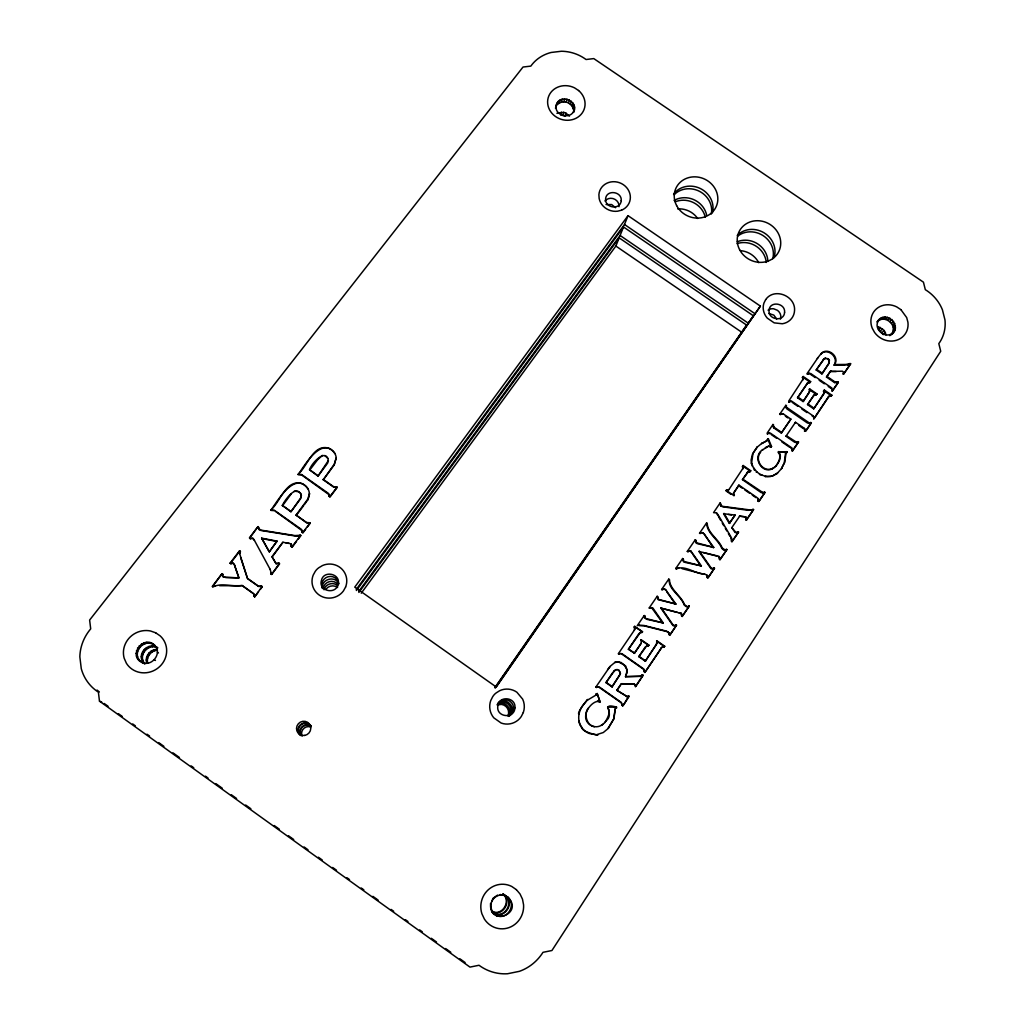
<?xml version="1.0" encoding="UTF-8"?>
<svg xmlns="http://www.w3.org/2000/svg" width="1025" height="1025" viewBox="0 0 1025 1025"><rect width="100%" height="100%" fill="white"/><g stroke="black" fill="none" stroke-linecap="round" stroke-linejoin="round"><path stroke-width="1.5" d="M821.909 373.92L828.61 363.696L829.366 360.121L828.085 358.763L825.24 358.148L823.921 359.083L816.182 369.999L821.909 373.92L829.174 363.106L829.366 360.121M615.256 708.723L613.949 718.82L608.184 728.339L613.642 718.948L615.256 708.723L616.55 707.109C599.574 702.535 615.269 712.849 606.403 720.562C602.098 726.392 596.345 728.749 590.144 724.944C578.369 716.629 592.578 699.358 599.266 701.638M594.398 726.725C586.659 725.738 583.558 713.541 588.286 708.16M891.404 334.163C898.682 325.642 884.293 313.56 877.028 321.978C885.69 307.782 904.921 328.051 889.713 335.649M604.865 722.561C606.416 719.87 611.822 711.645 607.658 707.98M612.028 686.878L619.638 675.283L620.202 672.772L618.933 670.235L620.497 673.502L612.028 686.878L605.98 682.637L612.438 673.015L615.884 669.62L614.116 670.901M834.081 365.131C839.296 357.11 827.175 347.219 820.666 354.125C826.803 346.181 840.116 356.136 834.658 364.541L834.081 365.131L843.69 365.233L850.647 363.798L843.485 374.24L842.858 373.805L843.575 372.139L842.422 371.191L830.263 371.422L826.483 377.059L834.555 382.581L838.348 382.261L832.21 391.178L831.377 387.681L810.66 373.497L806.906 373.843L817.835 357.866M707.212 523.467L706.789 523.852C707.096 533.436 718.538 539.739 721.767 548.349L723.868 550.194L724.995 549.887L722.215 547.991C718.986 539.368 707.532 533.051 707.212 523.467L706.558 523.006L699.55 533.179L703.201 532.91L713.772 547.414L697.935 543.839L696.167 543.173L695.283 539.752L695.527 540.572M713.772 547.414L696.577 542.802L695.937 540.213M719.307 559.291L718.576 556.652L719.845 557.408L719.947 559.727L726.93 549.541L724.534 550.246M291.574 544.877L291.331 546.761L290.895 543.814L282.913 542.238L271.984 556.678L276.045 563.532L278.672 562.994L279.569 563.878L271.599 574.448L270.1 569.234M669.402 579.599C667.659 588.927 681.663 596.294 684.072 604.852C686.776 607.722 688.006 606.851 684.469 604.571C681.241 595.794 669.645 589.337 669.402 579.599L668.748 579.138L661.625 589.465L665.276 589.26L675.898 604.02L658.127 599.676L657.204 596.268L657.499 597.024M675.898 604.02L658.498 599.382L657.858 596.729M574.436 107.253L573.526 112.404C579.727 101.001 559.33 92.801 556.178 105.306C553.859 115.992 571.924 120.297 574.295 109.47M681.51 616.025L681.317 613.847L682.15 616.461L689.248 606.134L686.865 606.774M503.442 894.274C512.551 901.654 501.814 917.926 491.757 911.263C502.019 916.76 511.629 901.129 502.916 893.928M494.434 913.672L493.935 913.224C504.415 918.823 514.217 902.858 505.325 895.517C516.446 903.409 502.455 921.795 492.192 912.122M496.728 915.722L496.202 915.261C506.914 920.988 516.908 904.665 507.823 897.17C524.646 913.813 488.412 927.33 490.616 903.345L491.423 909.431L494.447 914.146L493.935 913.685M695.283 539.752L687.288 551.386L690.927 551.053L701.382 565.915L685.405 562.469L683.419 561.751L682.637 558.51L682.893 559.317M701.382 565.915L683.816 561.405L683.291 558.971M706.853 574.807L707.109 577.6L707.647 575.858L704.854 574.013C695.783 574.512 685.033 564.493 676.372 569.003L675.718 568.542L682.637 558.51M790.659 400.903L788.814 402.082L790.659 400.903L791.928 401.339L812.748 415.625L814.158 418.584L828.956 396.368M794.952 422.787L795.49 422.274L804.279 428.322L805.688 431.294L811.352 422.787L807.546 423.069L786.752 408.783L785.88 405.285L785.996 406.259M785.88 407.745L786.521 405.733M804.51 431.358L804.856 428.822M626.723 672.605L626.711 669.197L624.289 665.071L618.703 662.035L614.795 662.457L617.037 661.753L621.06 662.47L625.75 666.147L627.197 670.606L625.506 676.743L627.057 672.4M657.204 596.268L649.081 608.081L652.72 607.812L663.239 622.944L647.108 619.395L644.469 617.703C645.776 616.294 643.341 614.731 644.584 616.204M663.239 622.944L645.455 618.408L644.93 615.923M795.49 422.274L785.944 436.253L794.734 442.287L798.539 442.031L792.299 451.09L791.415 447.618L770.48 433.203L769.198 432.768L767.366 433.934L769.198 432.768M785.88 405.285L779.666 414.279L783.408 413.985L790.864 419.097L781.319 433.062L773.862 427.938L772.965 424.452L773.106 425.401M772.978 426.887L773.606 424.888M786.034 453.037L784.778 462.352L781.447 468.579L784.253 462.813L785.509 453.511L786.918 451.705L778.295 451.961L786.918 451.705M669.03 634.77L668.351 632.246L666.327 631.438L643.674 625.75L638.947 625.417L644.02 625.481L666.711 631.195L669.53 633.053L669.658 635.205L676.526 625.224L672.874 625.455L660.882 608.12L681.715 613.578M750.364 471.346L747.814 471.859L742.446 479.662L761.178 492.602L764.996 492.397L759.166 501.161L758.026 501.135L757.744 498.112L738.948 485.12L733.259 493.512L733.951 495.511L733.721 493.089L738.948 485.12M758.026 501.135L758.333 498.637M240.619 557.6L247.422 578.356L258.492 586.197L261.542 586.236L258.672 586.518L247.614 578.689L239.671 553.705L240.273 551.335L239.517 550.797L230.061 563.161L231.035 564.045L232.419 563.263L230.061 563.161M239.517 550.797L240.478 551.706L239.671 553.705M644.879 672.426L661.625 647.595L644.879 672.426L643.815 669.005L622.047 653.745L618.293 653.783L634.629 629.773L634.718 626.339L642.547 631.81L640.177 632.476L641.778 632.694M644.212 671.952L643.469 669.21L620.714 653.297M598.216 686.699L621.124 702.702L622.201 705.328L621.457 702.548L599.561 687.16L595.807 687.147L609.99 666.545L607.582 669.671M752.952 453.703L751.453 463.953L751.094 460.084L752.465 454.178L757.219 447.015L753.208 452.845M155.928 647.095L157.004 647.877L154.211 645.033C163.116 652.925 151.572 667.762 141.514 662.099L145.23 663.726L142.731 661.778C137.248 653.271 148.151 642.278 156.838 647.082M143.846 662.496C138.375 654.014 149.227 643.085 157.876 647.851M146.626 662.573C144.807 656.346 149.996 649.709 156.364 649.453L157.389 650.209C151.059 650.465 145.896 657.063 147.703 663.265L146.857 663.213M142.667 662.829C126.703 656.179 144.051 633.347 155.3 645.84M139.297 660.561L140.451 661.304C131.597 653.438 143.09 638.69 153.084 644.315L151.995 643.508M578.933 714.284C575.614 712.183 597.011 688.595 582.751 705.52C578.087 711.863 576.947 721.126 581.995 727.596C581.752 733.708 612.168 737.411 589.273 733.516C584.122 731.389 579.138 726.123 578.933 720.678M616.871 690.286L627.069 696.564L616.871 690.286L621.15 683.88L633.988 683.816L635.692 686.545L643.162 675.334L642.137 675.065L643.162 675.334M767.507 440.263L761.588 443.607L767.007 440.763L768.417 438.956L771.556 446.477L770.364 447.195L771.556 446.477M323.259 479.79L334.214 464.325L336.174 458.06L334.291 464.799L323.259 479.79L333.74 487.157L337.251 487.4L329.96 497.074M308.807 496.497C311.959 485.683 304.399 509.079 308.909 496.933M329.384 494.55L329.217 496.548L328.551 493.473L301.581 474.511L298.032 474.242C307.269 466.99 313.099 443.21 328.987 448.258C333.637 450.321 336.277 454.575 336.238 458.547M302.272 530.463L302.132 532.449L301.44 529.387L274.29 510.245L270.715 509.976C280.094 502.647 285.975 478.547 302.055 483.582C306.693 485.632 309.383 489.912 309.383 493.947M298.224 539.15L300.863 535.652L300.107 535.127L298.173 536.139L295.008 535.96L261.17 530.527L259.287 529.874L258.005 526.607L249.434 537.817L250.369 538.74L252.957 538.497L254.418 540.38M596.396 693.746L595.897 695.117L597.191 693.502L600.035 701.843L597.191 693.502M720.267 503.839L720.062 502.98L721.023 506.145L723.266 506.888L748.122 510.309L753.567 509.566L746.303 520.149L745.688 516.882L739.499 516.152L745.688 516.882M745.649 519.701L746.149 517.33M778.808 451.487L778.885 452.23C782.793 456.458 778.218 464.415 774.259 467.528L774.772 467.067C763.548 477.137 750.633 457.137 762.895 449.488L762.408 449.975L768.596 446.118L770.877 446.708M772.543 468.617L773.055 468.156C763.497 473.46 753.734 460.058 760.665 452.076L760.178 452.55M253.905 596.358L253.752 593.795L254.674 596.896L258.479 591.835M739.96 515.754L731.812 527.644L735.066 532.488L738.551 532.103L731.927 541.725L730.684 537.574M731.286 541.264L732.055 539.252L731.145 537.202L718.064 514.717L716.513 512.884L713.541 512.654L720.062 502.98M776.335 465.632L775.822 466.093C778.283 462.852 782.024 456.035 778.372 452.704L778.885 452.23M555.473 108.266L556.947 103.243M556.242 106.203L558.266 101.449M557.562 104.422L559.355 103.051L560.073 100.066M559.355 103.051L561.508 102.167L562.225 99.194M561.328 112.084L560.611 114.954L565.198 116.004L565.915 113.134L563.686 112.327L556.895 113.275M561.508 102.167L563.852 101.847L564.583 98.861M338.019 584.417C335.918 595.115 318.058 590.977 321.44 580.393C323.567 569.733 341.363 573.859 338.019 584.417A8.405 8.213 -20.2 0 0 323.144 588.414M324.041 589.772C325.258 583.866 333.65 581.457 337.789 585.877M562.956 115.197L563.686 112.327M563.852 101.847L566.236 102.103L566.992 99.117M573.667 110.2L572.104 105.972L568.516 102.91L569.272 99.938M570.515 104.23L571.271 101.27M572.104 105.972L572.873 103.013M573.18 108.009L573.949 105.05M222.374 575.755L222.784 574.218L222.604 576.088M797.527 397.751L807.751 382.786L797.527 397.751L803.1 401.569L809.109 392.626L809.66 388.911L816.976 393.933L813.517 395.65L807.521 404.606L813.709 408.86L824.356 393.216L824.356 390.051L831.852 395.189L830.878 396.329L831.852 395.189M803.1 401.569L810.019 390.845M813.709 408.86L824.715 391.986M802.626 380.211L803.536 378.404L803.164 376.495L810.647 381.62L809.724 382.761L808.212 382.543L810.262 382.197L809.724 382.761M803.536 378.404L788.699 401.108L789.327 401.544M742.651 469.207L743.163 465.504L750.761 470.744L749.89 471.795L748.365 471.59M743.522 467.464L728.903 489.617L726.328 490.232L728.903 489.617M640.523 632.233L628.363 649.337L634.526 653.194L641.189 643.264L641.278 639.805L648.94 645.161L646.557 645.827L648.505 645.801M646.916 645.596L638.818 656.653L645.289 661.189L656.448 644.469L656.897 640.779L664.738 646.262L662.342 646.942L664.303 646.929M645.289 661.189L657.243 642.893M634.296 630.029L635.064 628.415M491.103 903.755C492.205 897.131 500.046 892.762 506.119 895.978L500.251 894.53L500.789 894.902M270.843 573.91L271.202 572.898M318.019 476.113L328.32 460.609L327.628 463.133L318.019 476.113L309.524 469.745C311.805 462.57 326.578 447.361 328.41 461.083M290.921 511.77L300.543 498.176L301.312 494.972L300.671 498.611L290.921 511.77L282.323 505.389C284.873 500.213 296.43 483.083 301.44 495.408M361.248 593.206L615.871 246.064L619.151 237.864L746.559 325.066L494.87 687.583M358.75 591.438L620.112 235.481L623.507 226.973L753.337 315.764L495.113 687.737M356.226 589.503L624.507 224.501L628.03 215.673L760.383 306.116L496.279 687.019L354.752 587.146L628.03 215.673M508.374 716.36C513.653 709.543 504.39 699.447 497.292 704.508M879.104 319.89C871.762 328.448 886.253 340.62 893.531 332.126M497.561 895.107L493.038 898.272L492 901.039M622.547 705.956C624.34 704.931 629.324 694.015 628.863 696.462M635.346 686.724L642.803 675.526M682.15 616.461L689.248 606.134M707.737 578.049L714.502 568.209L710.85 568.503L698.922 551.463L719.025 556.306M719.947 559.727L726.93 549.541M731.927 541.725L738.551 532.103M746.303 520.149L753.567 509.566M758.667 501.571L764.996 492.397M792.299 451.09L798.539 442.031M805.957 430.59L811.352 422.787M813.594 419.11L828.379 396.906L829.968 395.573L831.454 395.791M832.21 391.178L838.348 382.261M843.485 374.24L850.647 363.798M629.196 696.295L622.867 705.802L622.201 705.328M676.526 625.224L670.043 634.962L669.402 634.513M714.502 568.209L708.173 577.716L707.532 577.28M663.918 647.159L664.738 646.262M729.326 523.416L735.13 515.037L723.586 513.743L729.326 523.416L735.13 515.037M648.159 646.032L648.94 645.161M816.028 395.048L816.976 393.933M641.278 639.805L640.856 640.446M781.319 433.062L790.864 419.097M634.193 653.425L641.189 643.264M638.818 656.653L645.455 646.737M807.521 404.606L814.555 394.561L816.592 394.497M617.191 690.107L621.47 683.701L632.335 683.906M826.483 377.059L830.827 370.845M644.277 615.461L637.255 625.647L639.293 625.16M772.965 424.452L767.225 432.986L767.853 433.421M605.98 682.637L614.423 670.696M628.363 649.337L639.087 633.386M742.446 479.662L748.839 471.128M816.182 369.999L823.921 359.083M734.413 495.088L734.015 495.69L726.366 490.398L726.776 489.809M307.282 499.841L296.058 515.075L306.731 522.917L310.28 523.16L307.5 526.837M304.694 504.274L306.718 501.276M634.731 628.671L633.962 627.223L634.718 626.339M495.447 687.788L760.383 306.116M817.284 358.455L821.23 353.523M356.367 590.515L623.507 226.973M358.891 592.424L619.151 237.864M254.674 596.896L262.131 586.454L261.362 585.916M271.599 574.448L279.428 563.519L278.672 562.994M258.531 528.541L260.991 530.13L294.892 535.575L300.735 535.268L291.946 546.914L291.19 546.389M323.17 479.328L333.663 486.708L337.187 486.952L329.883 496.638L329.127 496.113M260.388 589.311L262.298 586.774M292.087 547.286L296.468 541.469M302.875 532.974L305.655 529.297M278.813 563.34L276.199 563.878L272.137 557.036L282.913 542.238M296.187 515.485L303.746 505.517M269.293 551.86L277.006 541.11L261.644 538.163L269.293 551.86L277.006 541.11M223.014 574.551L222.028 573.68L212.29 586.415L213.046 586.953C221.579 582.341 232.867 587.261 242.092 585.39L253.931 594.103M212.534 586.736L222.028 573.68M230.279 563.507L239.722 551.168M258.005 526.607L249.626 538.202L250.369 538.74M274.457 510.668L270.869 510.399C277.673 500.648 294.867 470.513 308.077 488.925M329.461 494.985L301.696 474.985L298.147 474.716C304.912 464.761 321.863 435.561 334.97 453.55M282.464 505.825L291.356 493.717M309.627 470.219L317.43 459.969L322.401 455.356M781.973 468.13L777.078 473.499L771.928 476.279L777.591 473.05L777.078 473.499M609.683 666.75L615.102 662.24M661.253 647.838L662.727 646.711M509.361 715.95C518.394 708.864 505.363 694.796 497.83 703.598M803.164 376.495L802.242 377.636L802.78 377.072L810.096 382.184L810.647 381.62M809.404 373.074L807.533 374.279M823.357 359.673L825.24 358.148M828.085 358.763L827.508 359.352L828.853 359.403M779.666 414.279L780.807 414.19M780.294 414.715L782.152 413.536M783.408 413.985L781.639 414.062M809.66 388.911L809.109 389.474L816.413 394.484M878.733 320.505L880.808 318.416M880.808 319.544L882.897 317.455M773.862 427.938L774.362 427.425L781.832 432.563M883.114 319.172L885.203 317.071M885.498 319.403L887.599 317.302M767.661 439.174L767.161 439.674L768.417 438.956M880.539 327.423L878.502 329.435L883.294 334.611L885.344 332.613L884.191 330.524L878.271 326.616M887.791 320.223L889.892 318.122M743.163 465.504L742.689 465.965L750.287 471.205M813.517 395.65L815.093 394.292M880.513 330.768L882.551 328.756M889.828 321.568L891.955 319.48M847.483 365.015L849.136 364.029L848.546 364.605M850.02 363.363L850.058 364.375M882.153 332.536L884.191 330.524M891.507 323.362L893.633 321.286M608.491 728.224L603.302 732.529L596.678 734.643M765.777 447.387L765.291 447.874L768.596 446.118M824.356 390.051L823.395 391.204L824.151 392.537M892.673 325.489L894.799 323.413M834.555 382.581L837.72 381.825M828.213 386.476L830.801 388.244L831.377 387.681M893.275 327.782L895.402 325.707M831.941 388.193L830.801 388.244M752.03 465.875L751.94 463.492M893.249 330.088L895.389 328.038M892.608 332.279L894.748 330.229M756.732 447.502L762.075 443.12M747.315 472.423L748.288 471.41M785.944 436.253L786.47 435.753L796.553 442.249M752.504 465.414L754.502 470.321M749.89 471.795L750.761 470.744M828.379 396.906L829.968 395.573M812.748 415.625L812.197 416.15L813.325 416.137M720.293 505.197L720.716 503.416M756.245 472.205L756.732 471.756C760.896 475.562 766.918 477.445 772.44 475.831M808.827 423.504L810.724 422.351M721.023 506.145L751.645 510.143M804.279 428.322L803.741 428.822L798.718 425.375M716.513 512.884L717.628 515.114M706.558 523.006L706.789 523.852M796.015 442.736L797.898 441.596M791.415 447.618L790.89 448.104L791.992 448.13M785.509 453.511L786.982 452.473M762.228 475.267L759.474 474.498M699.55 533.179L700.203 533.641M701.997 532.526L703.201 532.91M765.829 476.266L765.329 476.715L770.851 476.484M704.431 534.192L713.323 547.773M687.288 551.386L688.339 551.476M687.942 551.834L689.697 550.745M689.3 551.104L690.325 550.771M689.928 551.13L690.927 551.053M762.485 493.051L762.984 492.628L742.92 479.213M764.342 491.962L764.496 492.833M676.372 569.003L676.116 568.209M677.781 567.991L678.819 567.735M668.748 579.138L669.017 579.919M752.914 509.118L753.08 509.976M731.812 527.644L736.206 532.757M661.625 589.465L662.278 589.926M664.059 588.875L666.506 590.554M737.897 531.655L738.077 532.488M807.213 383.35L808.751 381.979M651.477 607.518L662.868 623.213M726.302 549.105L726.482 549.9M642.496 674.86L640.01 676.295L625.506 676.743M710.85 568.503L712.157 568.849M713.874 567.76L714.066 568.542M642.547 631.81L634.385 626.595M618.959 654.245L618.613 653.553M688.608 605.698L688.838 606.428M587.171 700.331L596.191 694.95M681.177 613.065L678.819 612.719M672.874 625.455L674.194 625.814M675.898 624.776L676.141 625.481M617.012 669.697L618.933 670.235M596.473 687.621L596.089 686.968M640.01 676.295L625.839 676.551M597.178 701.331L598.228 701.177M598.972 701.395L597.947 701.331M633.988 683.816L635.205 684.841M626.749 696.731L628.53 695.821M296.058 515.075L306.616 522.507L310.178 522.763L302.759 532.59L302.016 532.052M607.607 707.173L616.55 707.109M616.589 707.942L616.23 707.263M603.161 724.175L601.303 725.392M250.19 538.356L252.765 538.112L254.226 539.996L270.267 569.58M599.305 702.099L600.33 701.677M596.102 693.912L596.909 693.669M497.227 705.008L501.417 704.393A8.277 8.187 85.5 0 1 508.08 715.668M299.146 491.821L294.265 491.116M606.031 204.526L611.682 204.564L615.602 207.729M615.577 669.825L617.332 669.492M824.677 358.737L826.009 358.648M848.085 364.426L834.658 364.541M232.214 562.904L234.213 564.25L238.94 577.869L225.884 577.536L222.579 576.357M768.942 313.548L773.798 315.085L776.668 318.98M219.645 585.698L242.297 585.723L253.162 593.244M830.263 371.422L836.182 371.562M238.94 577.869L223.271 577.178M728.339 514.473L731.504 514.947M286.142 543.122L289.088 543.25M261.811 538.548L277.147 541.495M682.061 568.67L704.431 574.333M660.882 608.12L677.32 612.335M703.355 552.603L716.642 556.037M790.134 401.441L791.402 401.877M768.699 433.268L769.98 433.703M809.378 422.992L786.393 407.207M566.236 102.103L568.516 102.91M99.476 701.151L469.963 967.1L479.021 965.268A47.227 45.126 -83 0 0 507.529 973.75L519.406 971.328A47.227 45.126 -83 0 0 542.981 952.327L551.924 950.521L940.719 351.255L938.81 343.606A39.014 35.452 38 0 0 944.96 319.851L942.411 309.768A39.014 35.452 38 0 0 925.319 289.678L923.435 282.17L593.783 58.592L586.057 59.514A38.45 34.824 17.4 0 0 561.444 51.25L551.143 52.467A38.45 34.824 17.4 0 0 530.835 66.112L523.019 67.035L89.623 620.061L90.7 628.876A45.113 42.704 -32.8 0 0 79.847 656.807L81.27 668.646A45.113 42.704 -32.8 0 0 98.387 692.17L99.476 701.151L101.731 702.061M327.885 458.354L324.938 455.728M137.581 658.498L138.747 659.242M136.492 656.038L137.657 656.794M141.668 659.37L142.782 660.1M136.107 653.373L137.286 654.129M141.283 656.756L142.411 657.486M146.255 659.998L147.331 660.702M565.915 113.134L569.464 116.145M136.453 650.657L137.619 651.426M141.617 654.091L142.744 654.834M146.575 657.397L147.651 658.101M154.365 659.741L155.454 660.472M137.504 648.082L138.657 648.876M142.642 651.58L143.756 652.336M147.574 654.924L148.651 655.654M624.507 224.501L754.887 313.65M816.733 369.423L822.473 373.356M827.06 376.495L835.132 382.018M620.112 235.481L748.045 323.029M810.122 374.074L815.285 377.623M819.167 380.275L824.331 383.811M615.871 246.064L741.447 332.062M823.78 390.615L831.275 395.74M798.065 397.2L803.638 401.031M808.072 404.068L814.273 408.322M792.709 402.774L797.898 406.336M801.793 409.013L806.995 412.575M785.381 416.214L787.853 417.918M771.287 434.613L776.514 438.2M781.742 441.801L789.583 447.208M792.184 450.167L792.825 450.616M738.487 485.555L742.241 488.156M744.739 489.886L749.749 493.345M752.26 495.075L756.014 497.676M758.513 500.713L759.166 501.161M725.918 490.834L731.004 494.357M746.123 519.303L746.777 519.752M503.108 893.979L508.4 897.541M139.169 645.84L140.322 646.647M144.282 649.376L145.383 650.145M149.176 652.771L150.239 653.502M731.735 540.905L732.388 541.354M649.44 607.799L650.093 608.261M656.538 641.022L664.367 646.493M640.933 640.048L648.582 645.391M628.697 649.107L634.526 653.194M639.164 656.436L645.648 660.984M644.558 671.759L645.225 672.221M309.524 469.745L317.929 475.651M606.275 682.445L612.335 686.699M282.323 505.389L290.793 511.36M275.738 511.577L302.388 530.86M258.185 527.004L258.941 527.529M141.36 644.072L142.513 644.879M146.421 647.646L147.523 648.415M151.277 651.067L152.328 651.81M270.677 573.577L271.433 574.115M253.726 596.05L254.482 596.588M157.402 652.207L158.478 652.976M143.923 642.906L145.05 643.713M148.933 646.493L150.009 647.275M153.724 649.94L154.775 650.683M104.153 703.457L108.048 706.251M118.439 713.707L122.321 716.501M132.712 723.957L135.313 725.815M146.998 734.207L149.586 736.065M158.683 742.587L163.872 746.315M172.956 752.85L179.452 757.501M191.137 765.893L193.738 767.751M205.423 776.143L208.011 778.001M215.801 783.6L222.297 788.251M231.381 794.772L236.583 798.501M245.667 805.035L250.856 808.751M274.226 825.535L279.415 829.263M288.512 835.785L293.701 839.513M304.092 846.957L307.987 849.763M318.365 857.22L322.26 860.013M332.651 867.47L336.546 870.263M346.937 877.72L349.525 879.578M361.21 887.97L363.811 889.828M372.895 896.35L378.097 900.078M391.076 909.406L393.677 911.263M405.362 919.656L407.95 921.513M419.635 929.906L422.236 931.763M431.32 938.285L436.509 942.013M445.606 948.535L450.795 952.263M459.879 958.785L465.081 962.513M146.665 642.393L147.792 643.213M151.623 646.006L152.687 646.775M149.419 642.611L150.534 643.418M154.314 646.198L155.377 646.98M291.497 544.672L290.895 543.814M756.732 471.756L753.567 467.746M711.286 568.17L699.345 551.104M673.258 625.199L661.253 607.838M690.517 551.399L691.913 553M773.491 426.374L774.362 427.425M142.731 661.778L144.41 663.803M720.742 504.787L721.459 505.735M214.071 586.159L215.25 585.685M666.993 592.078L675.513 604.302M692.733 554.205L700.972 566.261M233.469 563.148L232.88 562.892M234.213 564.25L234.84 565.8M724.034 513.346L729.774 523.032M718.397 516.446L720.703 520.405M722.241 523.045L723.778 525.684M725.316 528.323L726.853 530.963M728.378 533.615L729.915 536.254M261.644 538.163L269.127 551.501M742.292 466.554L743.048 467.925M338.737 583.93C335.418 574.987 320.697 579.202 322.503 588.529M767.917 439.456L771.056 446.964M234.623 565.454L238.735 577.536M300.914 493.807L300.171 492.73M885.344 332.613L885.933 334.88M786.393 452.179L786.457 452.947M607.915 707.019L607.966 707.827M673.579 194.173A21.82 20.013 25.6 0 1 700.216 188.459A21.82 20.013 25.6 0 1 712.375 212.816M737.244 235.455A21.897 20.103 29.7 0 1 763.997 232.778A21.897 20.103 29.7 0 1 773.99 257.621M300.761 735.553A7.124 6.919 -46.3 0 1 300.005 725.047A7.124 6.919 -46.3 0 1 310.537 725.354M604.981 201.002A7.841 7.226 21.3 0 1 619.01 206.691M768.071 310.191A7.905 7.303 33.1 0 1 773.683 308.794L777.462 310.332A7.905 7.303 33.1 0 1 780.422 319.159M322.363 588.055A8.584 8.379 -19.4 0 1 328.179 576.716A8.584 8.379 -19.4 0 1 338.801 583.673M498.278 703.15A8.623 8.52 83.1 0 1 501.738 700.395L506.094 699.755A8.623 8.52 83.1 0 1 508.502 716.232M99.348 691.939A44.575 42.217 -33 0 1 97.068 690.068M737.744 236.096A21.807 20.039 29.7 0 1 763.048 235.583A21.807 20.039 29.7 0 1 772.76 258.697M737.257 241.759A21.499 19.782 29.8 0 1 767.866 261.516M497.573 703.868A8.443 8.341 84.3 0 1 499.431 702.74L503.711 702.125A8.443 8.341 84.3 0 1 509.451 715.553M674.104 200.439A21.422 19.693 25.6 0 1 706.597 214.866M300.351 734.477A6.983 6.778 -46.7 0 1 310.831 726.02M674.091 194.75A21.73 19.949 25.6 0 1 699.55 191.368A21.73 19.949 25.6 0 1 711.324 214.033M299.864 734.694A7.085 6.893 -46.4 0 1 301.094 724.842A7.085 6.893 -46.4 0 1 310.895 725.777M737.077 243.642A21.41 19.706 29.8 0 1 766.252 262.464M741.408 250.753A21.102 19.462 29.8 0 1 758.718 262.682M677.704 208.895A21.038 19.385 25.6 0 1 697.679 218.492M302.08 736.142A6.842 6.65 -47.1 0 1 310.831 727.02M326.078 589.029A8.251 8.059 -20.9 0 1 337.609 587.492M675.308 201.784A21.333 19.629 25.6 0 1 705.303 217.313M300.735 734.861A6.944 6.752 -46.8 0 1 311.177 726.43M784.599 312.266C784.138 322.247 768.135 319.928 769.006 310.537C769.493 300.581 785.457 302.887 784.599 312.266M621.227 200.669C620.484 210.33 604.66 208.152 605.596 198.863C606.364 189.215 622.149 191.393 621.227 200.669M514.909 707.929C514.473 719.14 496.305 717.487 497.766 706.417C498.227 695.232 516.331 696.872 514.909 707.929M765.649 299.646L763.92 303.105A16.041 14.811 33 0 0 767.315 318.16L774.183 322.862L782.318 323.759A16.041 14.811 33 0 0 794.554 310.434C795.567 295.828 774.208 287.218 765.649 299.646M523.314 712.516L521.251 716.577A17.515 17.31 82.1 0 1 501.148 723.035L493.781 717.82A17.515 17.31 82.1 0 1 490.744 700.549L491.782 698.525A13.158 13.018 82.3 0 1 497.791 691.901L499.675 690.696A17.515 17.31 82.1 0 1 516.882 692.221L522.66 699.14A17.515 17.31 82.1 0 1 523.314 712.516M345.604 587.018L343.413 590.964A17.438 17.015 -18.9 0 1 313.202 575.089L314.291 573.129A13.12 12.787 -18.6 0 1 320.517 566.735L322.427 565.569A17.438 17.015 -18.9 0 1 345.604 587.018M621.573 210.163L617.665 211.201A15.913 14.645 21.4 0 1 599.151 198.53L598.895 194.66A15.913 14.645 21.4 0 1 623.379 184.692A15.913 14.645 21.4 0 1 621.573 210.163M155.685 632.797L150.47 630.977A21.948 20.846 -32.5 0 0 124.179 658.242L126.383 663.239A21.948 20.846 -32.5 0 0 158.35 667.749A21.948 20.846 -32.5 0 0 160.182 635.897L155.685 632.797M578.587 90.52L574.525 87.843A18.886 17.143 17.7 0 0 547.606 101.731A18.886 17.143 17.7 0 0 574 119.143A18.886 17.143 17.7 0 0 578.587 90.52M900.911 309.653L896.747 306.911A19.219 17.515 37.6 0 0 876.452 308.871A19.219 17.515 37.6 0 0 872.211 328.154L874.607 332.484A19.219 17.515 37.6 0 0 896.452 340.3A19.219 17.515 37.6 0 0 907.932 322.286L906.702 317.609L900.911 309.653M516.382 889.662L511.757 886.471A22.307 21.397 -83 0 0 488.182 889.854A22.307 21.397 -83 0 0 481.904 913.788L484.351 919.002A22.307 21.397 -83 0 0 509.041 927.599A22.307 21.397 -83 0 0 523.583 904.87L522.494 899.181L520.034 893.992L516.382 889.662M676.615 205.577A22.14 20.282 25.5 0 0 714.335 209.843A22.14 20.282 25.5 0 0 697.141 176.979A22.14 20.282 25.5 0 0 676.615 205.577M739.614 249.69A22.217 20.372 29.7 0 0 777.296 254.072A22.217 20.372 29.7 0 0 759.973 220.862A22.217 20.372 29.7 0 0 739.614 249.69M304.63 735.438A7.239 7.034 -46 0 0 309.281 723.842A7.239 7.034 -46 0 0 297.032 725.892A7.239 7.034 -46 0 0 304.63 735.438"/></g></svg>
